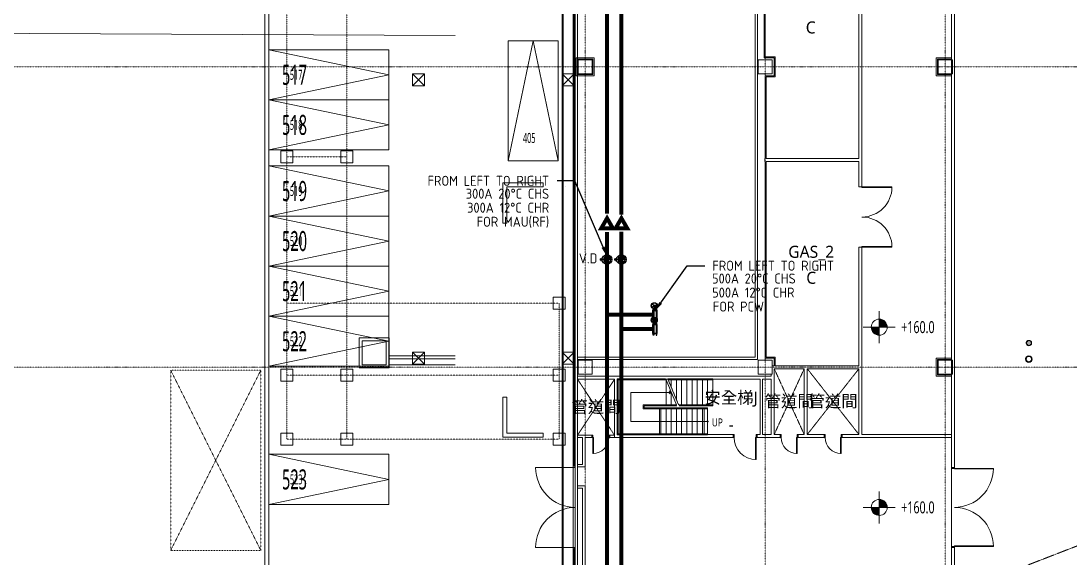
# Model space of a CAD drawing. Extents: x -212173 to 328152, y -560063 to 252500.
# Drawn here: x -31207 to 21206, y 20968 to 47782 of the extents above; entities that cross this region are included whole.
import ezdxf
from ezdxf.enums import TextEntityAlignment as Align

# ---------------------------------------------------------------- set-up
doc = ezdxf.new("R2010")
doc.units = 0
doc.header["$LTSCALE"] = 15
for name, pattern in [('H12PL1$0$DOTK2', [0.0166, 0.0083, -0.0083]), ('H12PL1$0$HIDDEN', [0.4, 0.3, -0.1]), ('H12PL1$0$JJP_三點線', [0.9, 0.3, -0.15, 0, -0.15, 0, -0.15, 0, -0.15]), ('H12PL1$0$JJP_虛線(退縮線、投影線、地下室範圍、非屬本工程、圖面分區)', [0.45, 0.3, -0.15]), ('H12PL1$0$STYLE_22', [0.018779, 0.006944, -0.011834]), ('H12PL1$0$虛線', [0.846667, 0.423333, -0.423333]), ('XFM2P25-200K$0$CENTER', [2, 1.25, -0.25, 0.25, -0.25]), ('XFM2P25-200K$0$CENTER2', [1.125, 0.75, -0.125, 0.125, -0.125]), ('XFM2P25-200K$0$DGN Style 5', [1955.408, 838.032, -1117.376])]:
    doc.linetypes.add(name, pattern=pattern)
for name, color, linetype in [('H12PL1$0$A-LABEL-HIGH.200K', 252, 'Continuous'), ('H12PL1$0$A-OBJE-2D', 252, 'Continuous'), ('H12PL1$0$A-STRS', 252, 'Continuous'), ('H12PL1$0$A-TEXT', 252, 'Continuous'), ('H12PL1$0$A-WALL-EX', 252, 'Continuous'), ('H12PL1$0$A-WALL-IN', 252, 'Continuous'), ('H12PL1$0$A-ZONE', 252, 'Continuous'), ('H12PL1$0$Door', 252, 'Continuous'), ('H12PL1$0$Hattch', 252, 'Continuous'), ('H12PL1$0$L10_14_Defpoints', 252, 'Continuous'), ('H12PL1$0$L10_14_PKG', 252, 'Continuous'), ('H12PL1$0$L10_14_PKG-NN', 252, 'Continuous'), ('H12PL1$0$L10_14_SIAGE1', 252, 'Continuous'), ('H12PL1$0$L10_14_SIAGE2', 252, 'Continuous'), ('H12PL1$0$L10_14_STANTION新設', 252, 'Continuous'), ('H12PL1$0$L10_14_SUGATA3', 252, 'Continuous'), ('H12PL1$0$L10_14_SUGATA4', 252, 'Continuous'), ('H12PL1$0$L10_14_TATEGU1', 252, 'Continuous'), ('H12PL1$0$L10_14_TATEGU3', 252, 'Continuous'), ('H12PL1$0$S-COL', 252, 'Continuous'), ('H12PL1$0$S-FNDN', 252, 'Continuous'), ('H12PL1$0$S-GRID', 252, 'Continuous'), ('H12PL1$0$全區配置圖_26_PKG', 252, 'Continuous'), ('H12PL1$0$全區配置圖_26_PKG-NN', 252, 'Continuous'), ('H12PL1$0$全區配置圖_26_SUGATA3', 252, 'Continuous'), ('H12PL1$0$全區配置圖_26_SUGATAD', 252, 'Continuous'), ('H12PL1$0$全區配置圖_26_TATEYA', 252, 'Continuous'), ('H12PL1$0$全區配置圖_26_地籍圖底圖', 252, 'Continuous'), ('H12PL1$0$全區配置圖_26_陰井', 252, 'Continuous'), ('XFM2P25-200K$0$$0$M-PIPE-TEXT', 3, 'Continuous'), ('XFM2P25-200K$0$$0$M-PIPE-TEXT-ARROR', 91, 'Continuous'), ('XFM2P25-200K$0$M-CWTR-CENT', 1, 'XFM2P25-200K$0$CENTER'), ('XFM2P25-200K$0$M-CWTR-PIPE', 4, 'Continuous'), ('XFM2P25-200K$0$M-PIPE-CHWR13', 94, 'Continuous'), ('XFM2P25-200K$0$M-PIPE-CHWS12', 130, 'Continuous'), ('XFM2P25-200K$0$U-PCW-V', 2, 'Continuous')]:
    doc.layers.add(name, color=color, linetype=linetype)
for name, color, linetype, lineweight in [('XFM2P25-200K$0$中心線', 9, 'XFM2P25-200K$0$CENTER2', 0), ('XFM2P25-200K$0$冷水', 4, 'Continuous', 13), ('XFM2P25-200K$0$隠線', 9, 'XFM2P25-200K$0$DGN Style 5', 0)]:
    doc.layers.add(name, color=color, linetype=linetype, lineweight=lineweight)
doc.styles.add('H12PL1$0$Standard', font='', dxfattribs={"width": 0.8})
doc.styles.add('XFM2P25-200K$0$$0$aa-txt', font='isocp.shx', dxfattribs={"bigfont": 'chineset.shx'})
doc.styles.get('H12PL1$0$Standard').set_extended_font_data('Microsoft JhengHei')
doc.dimstyles.new('XFM2P25-200K$0$$0$adim-200', dxfattribs={"dimscale": 200, "dimtxt": 0.3, "dimasz": 2.5, "dimexe": 0.1, "dimexo": 0.5, "dimgap": 0.15, "dimtad": 0, "dimdec": 4, "dimzin": 3, "dimdsep": 46, "dimtxsty": 'XFM2P25-200K$0$$0$aa-txt', "dimcen": 2.5, "dimclrd": 256, "dimclre": 256, "dimclrt": 256, "dimadec": 0, "dimazin": 0, "dimtfac": 1, "dimtdec": 4, "dimtmove": 0, "dimatfit": 3, "dimfxl": 1, "dimtolj": 1, "dimtzin": 0, "dimarcsym": 0})

# ---------------------------------------------------------------- blocks, each defined once
blk = doc.blocks.new('XFM2P25-200K$0$A$C8ab4c955')
at = {"layer": 'XFM2P25-200K$0$中心線', "color": 252}
blk.add_point((-7250, 31702.17), dxfattribs=at)
at = {"layer": 'XFM2P25-200K$0$冷水', "color": 252}
for centre, radius in [((-7250, 31702.17), 133.7), ((-7250, 31702.17), 108.15), ((-7250, 30900), 165.29), ((-7250, 30900), 133.7)]:
    blk.add_circle(centre, radius, dxfattribs=at)
for points in [[(-7381.02, 31728.8), (-7382.79, 31720.2), (-7383.72, 31711.34), (-7383.73, 31702.32)], [(-7253.4, 31835.83), (-7254.5, 31835.8), (-7255.6, 31835.76), (-7256.7, 31835.7)], [(-7140.95, 31624.81), (-7131.63, 31637.93), (-7124.61, 31652.83), (-7120.5, 31668.94)]]:
    blk.add_open_spline(points, degree=3, dxfattribs=at)
for points, knots in [([(-7295.55, 31827.87), (-7295.85, 31827.77), (-7314.72, 31821.06), (-7331.59, 31809.96), (-7345.22, 31796.02)], [0, 0, 0, 0, 0.01543477, 1, 1, 1, 1]), ([(-7116.59, 31693.33), (-7116.17, 31699.31), (-7116.14, 31705.38), (-7116.62, 31711.4), (-7116.63, 31711.5)], [0, 0, 0, 0, 0.98407906, 1, 1, 1, 1])]:
    blk.add_open_spline(points, degree=3, knots=knots, dxfattribs=at)
at = {"layer": 'XFM2P25-200K$0$隠線', "color": 252}
for p, q in [((-7250, 31700), (-7250, 31701.48)), ((-7250, 31701.48), (-7250, 31700.16))]:
    blk.add_line(p, q, dxfattribs=at)
for points in [[(-7345.22, 31796.02), (-7363.03, 31777.81), (-7375.75, 31754.47), (-7381.02, 31728.8)], [(-7146.87, 31617.08), (-7144.81, 31619.58), (-7142.84, 31622.16), (-7140.95, 31624.81)], [(-7116.63, 31711.5), (-7117.1, 31717.39), (-7118.07, 31723.24), (-7119.04, 31729.08)], [(-7367.72, 31016.02), (-7389.74, 30993.51), (-7405.45, 30964.66), (-7411.97, 30932.93)]]:
    blk.add_open_spline(points, degree=3, dxfattribs=at)
for points, knots in [([(-7256.7, 31835.7), (-7256.72, 31835.7), (-7261.27, 31835.47), (-7270.33, 31834.55), (-7283.36, 31831.71), (-7291.63, 31829.25), (-7295.55, 31827.87)], [0, 0, 0, 0, 0.00179175, 0.33969841, 0.6800341, 1, 1, 1, 1]), ([(-7250, 31835.87), (-7251.13, 31835.86), (-7252.26, 31835.85), (-7253.4, 31835.83), (-7253.4, 31835.83)], [0, 0, 0, 0, 0.99543411, 1, 1, 1, 1]), ([(-7120.5, 31668.94), (-7119.97, 31671), (-7118.14, 31678.94), (-7117.03, 31687.19), (-7116.6, 31693.28), (-7116.59, 31693.33)], [0, 0, 0, 0, 0.26099238, 0.9941096, 1, 1, 1, 1])]:
    blk.add_open_spline(points, degree=3, knots=knots, dxfattribs=at)
blk = doc.blocks.new('XFM2P25-200K$0$BV-16-P')
at = {"layer": 'XFM2P25-200K$0$U-PCW-V'}
for p, q in [((-2.6, 54.1), (6.4, 45)), ((-1.9, 54.8), (7, 45.8)), ((-2.6, 35.3), (6.4, 44.3)), ((-1.9, 34.6), (7, 43.5)), ((3.8, 47.6), (3.8, 41.7)), ((4.8, 48), (17.7, 48)), ((4.8, 41.3), (17.7, 41.3)), ((16.6, 21.6), (6.4, 21.6)), ((21.7, 45.2), (9.1, 45.2)), ((21.7, 44.2), (9.1, 44.2)), ((10, 30.8), (10, 41.3)), ((10, 21.6), (10, 29.8)), ((12.9, 31.7), (12.9, 41.3)), ((12.9, 21.6), (12.9, 30.6)), ((17.7, 45.2), (17.7, 48)), ((17.7, 41.3), (17.7, 44.2)), ((16.6, -21.6), (6.4, -21.6)), ((10.1, -22.8), (10.1, -21.9)), ((12.4, -23.1), (10.5, -23.1)), ((10.8, -22.8), (10.8, -21.9)), ((12.1, -22.8), (12.1, -21.9)), ((12.8, -22.8), (12.8, -21.9))]:
    blk.add_line(p, q, dxfattribs=at)
for points in [[(2.7, -22.9), (0, -22.9), (0, 22.9), (2.7, 22.9)], [(6.4, -29.8), (2.7, -29.8), (2.7, 29.8), (6.4, 29.8), (6.4, -29.8)], [(16.6, -29.8), (20.2, -29.8), (20.2, 29.8), (16.6, 29.8), (16.6, -29.8)], [(20.2, -22.9), (22.9, -22.9), (22.9, 22.9), (20.2, 22.9)]]:
    blk.add_lwpolyline(points, dxfattribs=at)
for radius in [15, 14, 1.4, 0.849]:
    blk.add_circle((7.8, 44.7), radius, dxfattribs=at)
for centre, radius, start, end in [((9.8, -21.9), 0.342, 12.6804, 90), ((10.5, -21.9), 0.342, 12.6804, 167.3196), ((10.5, -22.7), 0.342, 192.6804, 347.3196), ((11.5, -22.6), 0.967, 46.3972, 133.6028), ((11.5, -22.1), 0.967, 226.3972, 313.6028), ((12.4, -21.9), 0.342, 12.6804, 167.3196), ((12.4, -22.7), 0.342, 192.6804, 347.3196), ((13.1, -21.9), 0.342, 90, 167.3196)]:
    blk.add_arc(centre, radius, start, end, dxfattribs=at)
blk = doc.blocks.new('*X42')
at = {"color": 0, "linetype": 'Continuous'}
for p, q in [((23878.1, 19730.6), (23880.1, 19732.5)), ((23878.2, 19729.4), (23881.3, 19732.5)), ((23878.6, 19728.6), (23882.3, 19732.3)), ((23879.2, 19728), (23883.1, 19731.9)), ((23880.1, 19727.6), (23883.8, 19731.3)), ((23881.2, 19727.5), (23884.4, 19730.7)), ((23882, 19727.1), (23884.9, 19730)), ((23882.6, 19726.4), (23885.3, 19729.1)), ((23881.3, 19722.6), (23881.5, 19722.8)), ((23882.8, 19724.1), (23885.5, 19726.8)), ((23883, 19725.5), (23885.5, 19728.1)), ((23883.4, 19723.5), (23884.7, 19724.7))]:
    blk.add_line(p, q, dxfattribs=at)
blk = doc.blocks.new('XFM2P25-200K$0$BVH-12-T')
at = {"layer": 'XFM2P25-200K$0$M-CWTR-CENT'}
for p, q in [((-22.7, 0), (22.7, 0)), ((0, -22.7), (0, 22.7))]:
    blk.add_line(p, q, dxfattribs=at)
at = {"layer": 'XFM2P25-200K$0$M-CWTR-PIPE'}
blk.add_circle((0, 0), 16.2, dxfattribs=at)
for centre, start, end in [((0.2, 8.1), 91.0793, 268.9207), ((-0.2, -8.1), 271.0793, 88.9207)]:
    blk.add_arc(centre, 8.1, start, end, dxfattribs=at)
at = {"layer": 'XFM2P25-200K$0$U-PCW-V'}
for p, q in [((-5, 31.2), (-5, 29.5)), ((5, 31.2), (-5, 31.2)), ((-5, 29.5), (5, 29.5)), ((-4.5, 31.7), (-4.5, 31.3)), ((-4.5, 28.9), (-4.5, 29.4)), ((-3.5, 31.8), (-4.4, 31.8)), ((-3.5, 28.8), (-4.4, 28.8)), ((-4.2, 31.7), (-4.2, 31.3)), ((-4.2, 28.9), (-4.2, 29.4)), ((-4.1, 24.9), (-4.1, 23.8)), ((-3.7, 31.7), (-3.7, 31.3)), ((-3.7, 28.9), (-3.7, 29.4)), ((-3.4, 31.7), (-3.4, 31.3)), ((-3.4, 28.9), (-3.4, 29.4)), ((-3.1, 25.9), (-2.5, 25.9)), ((-2.9, 33.5), (-2.9, 33)), ((-2.4, 33.5), (-2.9, 33.5)), ((-2.4, 33), (-2.9, 33)), ((-2.4, 31.8), (-2.4, 34.7)), ((2.4, 34.7), (-2.4, 34.7)), ((2.4, 31.8), (-2.4, 31.8)), ((-2.1, 26), (-2.1, 29.4)), ((-1.5, 24.1), (-1.5, 28.5)), ((-1.1, 31.2), (-1.1, 31.8)), ((1.1, 31.2), (1.1, 31.8)), ((1.5, 24.1), (1.5, 28.5)), ((2.1, 26), (2.1, 29.4)), ((2.4, 31.8), (2.4, 34.7)), ((2.4, 33.5), (2.9, 33.5)), ((2.4, 33), (2.9, 33)), ((3.1, 25.9), (2.5, 25.9)), ((2.9, 33.5), (2.9, 33)), ((3.4, 31.7), (3.4, 31.3)), ((3.4, 28.9), (3.4, 29.4)), ((3.5, 31.8), (4.4, 31.8)), ((3.5, 28.8), (4.4, 28.8)), ((3.7, 31.7), (3.7, 31.3)), ((3.7, 28.9), (3.7, 29.4)), ((4.1, 24.9), (4.1, 23.8)), ((4.2, 31.7), (4.2, 31.3)), ((4.2, 28.9), (4.2, 29.4)), ((4.5, 31.7), (4.5, 31.3)), ((4.5, 28.9), (4.5, 29.4)), ((5, 31.2), (5, 29.5))]:
    blk.add_line(p, q, dxfattribs=at)
blk.add_circle((0, 0), 24.1, dxfattribs=at)
for centre, radius, start, end in [((-4.7, 31.3), 0.143, 270, 347.3196), ((-4.7, 29.3), 0.143, 12.6804, 90), ((-4.4, 31.7), 0.143, 12.6804, 167.3196), ((-4.4, 31.3), 0.143, 192.6804, 347.3196), ((-4.4, 29.3), 0.143, 12.6804, 167.3196), ((-4.4, 29), 0.143, 192.6804, 347.3196), ((-4, 31.4), 0.406, 46.3972, 133.6028), ((-4, 31.6), 0.406, 226.3972, 313.6028), ((-4, 29.1), 0.406, 46.3972, 133.6028), ((-4, 29.2), 0.406, 226.3972, 313.6028), ((-3.1, 24.9), 1, 90, 180), ((-3.5, 31.7), 0.143, 12.6804, 167.3196), ((-3.5, 31.3), 0.143, 192.6804, 347.3196), ((-3.5, 29.3), 0.143, 12.6804, 167.3196), ((-3.5, 29), 0.143, 192.6804, 347.3196), ((-3.3, 31.3), 0.143, 192.6804, 270), ((-3.3, 29.3), 0.143, 90, 167.3196), ((-2.5, 28.5), 1, 0, 90), ((-2.5, 26.9), 1, 270, 0), ((2.5, 28.5), 1, 90, 180), ((2.5, 26.9), 1, 180, 270), ((3.1, 24.9), 1, 0, 90), ((3.3, 31.3), 0.143, 270, 347.3196), ((3.3, 29.3), 0.143, 12.6804, 90), ((3.5, 31.7), 0.143, 12.6804, 167.3196), ((3.5, 31.3), 0.143, 192.6804, 347.3196), ((3.5, 29.3), 0.143, 12.6804, 167.3196), ((3.5, 29), 0.143, 192.6804, 347.3196), ((4, 31.4), 0.406, 46.3972, 133.6028), ((4, 31.6), 0.406, 226.3972, 313.6028), ((4, 29.1), 0.406, 46.3972, 133.6028), ((4, 29.2), 0.406, 226.3972, 313.6028), ((4.4, 31.7), 0.143, 12.6804, 167.3196), ((4.4, 31.3), 0.143, 192.6804, 347.3196), ((4.4, 29.3), 0.143, 12.6804, 167.3196), ((4.4, 29), 0.143, 192.6804, 347.3196), ((4.7, 31.3), 0.143, 192.6804, 270), ((4.7, 29.3), 0.143, 90, 167.3196)]:
    blk.add_arc(centre, radius, start, end, dxfattribs=at)
at = {"layer": 'XFM2P25-200K$0$M-CWTR-PIPE', "xscale": 3.2385, "yscale": 3.2385, "zscale": 3.2385}
blk.add_blockref('*X42', (-77337.1, -63887.7), dxfattribs=at)
blk = doc.blocks.new('H12PL1')
at = {"layer": 'H12PL1$0$Hattch', "linetype": 'Continuous', "lineweight": 0}
for points in [[(14700, 32000), (14300, 32000), (14330.45, 31846.93), (14417.16, 31717.16), (14546.93, 31630.45), (14700, 31600)], [(14700, 32000), (15100, 32000), (15069.55, 32153.07), (14982.84, 32282.84), (14853.07, 32369.55), (14700, 32400)], [(14700, 23000), (15100, 23000), (15069.55, 23153.07), (14982.84, 23282.84), (14853.07, 23369.55), (14700, 23400)], [(14700, 23000), (14300, 23000), (14330.45, 22846.93), (14417.16, 22717.16), (14546.93, 22630.45), (14700, 22600)]]:
    blk.add_hatch(color=256, dxfattribs=at).paths.add_polyline_path(points)
at = {"layer": 'H12PL1$0$A-LABEL-HIGH.200K', "lineweight": 0}
for p, q in [((14700, 31200), (14700, 32800)), ((13900, 32000), (15500, 32000)), ((14700, 22200), (14700, 23800)), ((13900, 23000), (15500, 23000))]:
    blk.add_line(p, q, dxfattribs=at)
for centre in [(14700, 32000), (14700, 23000)]:
    blk.add_circle(centre, 400, dxfattribs=at)
at = {"layer": 'H12PL1$0$A-OBJE-2D', "linetype": 'H12PL1$0$HIDDEN', "lineweight": 0}
for p, q in [((18450, 18700), (192000, 85950)), ((9450, 26640), (10950, 29925)), ((10950, 26640), (9450, 29925)), ((11100, 26640), (13685, 29925)), ((13685, 26640), (11100, 29925)), ((-380, 26602.5), (1475, 29400)), ((1475, 26602.5), (-380, 29400))]:
    blk.add_line(p, q, dxfattribs=at)
at = {"layer": 'H12PL1$0$A-STRS', "lineweight": 0}
for p, q in [((4024.2, 29420), (1605, 29420)), ((1605, 29420), (1605, 26620)), ((1655, 26670), (1655, 29370)), ((1655, 29370), (4045, 29370)), ((4045, 29370), (1655, 29370)), ((1655, 29370), (1655, 26670)), ((4045, 29370), (1655, 29370)), ((1655, 29370), (1655, 26670)), ((4045, 29370), (4045, 28120)), ((4045, 29370), (4045, 28120)), ((4045, 28120), (4045, 29370)), ((4045, 29370), (4045, 28120)), ((4045, 29370), (4565, 28120)), ((2280, 27295), (2280, 28745)), ((2280, 28745), (4045, 28745)), ((4045, 28745), (4305, 28745)), ((4305, 28745), (4205, 28820)), ((4205, 28670), (4305, 28745)), ((4305, 28745), (4305, 28120)), ((4305, 28120), (4305, 28745)), ((4305, 28745), (4305, 28120)), ((4045, 28120), (2905, 28120)), ((2905, 28120), (2905, 27920)), ((2905, 27920), (2905, 28120)), ((2905, 28120), (4045, 28120)), ((2905, 27920), (2905, 28120)), ((2905, 28120), (4045, 28120)), ((2905, 27920), (3785, 27920)), ((3715.58, 27920), (2905, 27920)), ((3785, 27920), (2905, 27920)), ((2955, 27970), (2955, 28070)), ((2955, 28070), (4045, 28070)), ((3785, 27970), (2955, 27970)), ((3785, 27920), (3715.58, 27920)), ((6125, 27970), (3785, 27970)), ((3785, 27970), (3785, 27920)), ((3785, 27920), (3785, 27970)), ((3785, 27920), (6125, 27920)), ((6125, 27920), (3785, 27920)), ((3785, 26670), (3785, 27920)), ((3785, 26670), (3785, 27920)), ((3785, 26670), (3785, 27920)), ((4045, 27920), (3785, 27920)), ((3785, 27920), (3785, 26670)), ((3785, 26670), (3785, 27920)), ((4045, 28070), (4045, 28120)), ((4565, 28120), (4045, 28120)), ((4045, 28120), (4045, 28070)), ((4045, 28120), (4565, 28120)), ((4045, 28120), (4305, 28120)), ((4045, 28070), (4585.8, 28070)), ((4045, 26670), (4045, 27920)), ((4305, 27920), (4045, 27920)), ((4045, 27920), (4045, 26670)), ((4045, 26670), (4045, 27920)), ((4305, 28120), (4565, 28120)), ((4305, 26670), (4305, 27920)), ((4565, 27920), (4305, 27920)), ((4305, 27920), (4305, 26670)), ((4305, 26670), (4305, 27920)), ((4565, 26670), (4565, 27920)), ((4825, 27920), (4565, 27920)), ((4565, 27920), (4565, 26670)), ((4565, 26670), (4565, 27920)), ((4825, 26670), (4825, 27920)), ((5085, 27920), (4825, 27920)), ((4825, 27920), (4825, 26670)), ((4825, 26670), (4825, 27920)), ((5085, 26670), (5085, 27920)), ((5345, 27920), (5085, 27920)), ((5085, 27920), (5085, 26670)), ((5085, 26670), (5085, 27920)), ((5345, 26670), (5345, 27920)), ((5605, 27920), (5345, 27920)), ((5345, 27920), (5345, 26670)), ((5345, 26670), (5345, 27920)), ((5605, 26670), (5605, 27920)), ((5865, 27920), (5605, 27920)), ((5605, 27920), (5605, 26670)), ((5605, 26670), (5605, 27920)), ((5865, 26670), (5865, 27920)), ((6125, 27920), (5865, 27920)), ((5865, 27920), (5865, 26670)), ((5865, 26670), (5865, 27920)), ((6125, 27920), (6125, 27970)), ((6125, 26670), (6125, 27920)), ((6125, 26670), (6125, 27920)), ((3785, 27295), (2280, 27295)), ((5865, 27295), (3785, 27295)), ((6125, 27295), (5865, 27295)), ((1605, 26620), (3785, 26620)), ((3785, 26670), (1655, 26670)), ((1655, 26670), (3715.58, 26670)), ((1655, 26670), (3785, 26670)), ((3715.58, 26670), (3785, 26670)), ((6125, 26670), (3785, 26670)), ((3785, 26670), (3785, 26620)), ((3785, 26620), (3785, 26670)), ((3785, 26670), (6125, 26670)), ((3785, 26670), (4045, 26670)), ((3785, 26620), (6125, 26620)), ((4045, 26670), (4305, 26670)), ((4305, 26670), (4565, 26670)), ((4565, 26670), (4825, 26670)), ((4825, 26670), (5085, 26670)), ((5085, 26670), (5345, 26670)), ((5345, 26670), (5605, 26670)), ((5605, 26670), (5865, 26670)), ((5865, 26670), (6125, 26670)), ((6125, 26620), (6125, 26670))]:
    blk.add_line(p, q, dxfattribs=at)
at = {"layer": 'H12PL1$0$A-STRS', "linetype": 'H12PL1$0$JJP_虛線(退縮線、投影線、地下室範圍、非屬本工程、圖面分區)', "lineweight": 0}
for p, q in [((4045, 29370), (4045, 28120)), ((6385, 29420), (4132.51, 29420)), ((4153.31, 29370), (6385, 29370)), ((4305, 29370), (4153.31, 29370)), ((4153.31, 29370), (4673.31, 28120)), ((4305, 29370), (4305, 29005.36)), ((4305, 29005.36), (4305, 29370)), ((4305, 29370), (4305, 29005.36)), ((4565, 29370), (4305, 29370)), ((4565, 29370), (4565, 28380.36)), ((4565, 28380.36), (4565, 29370)), ((4565, 29370), (4565, 28380.36)), ((4825, 29370), (4565, 29370)), ((4825, 29370), (4825, 28120)), ((4825, 28120), (4825, 29370)), ((4825, 29370), (4825, 28120)), ((5085, 29370), (4825, 29370)), ((5085, 29370), (5085, 28120)), ((5085, 28120), (5085, 29370)), ((5085, 29370), (5085, 28120)), ((5345, 29370), (5085, 29370)), ((5345, 29370), (5345, 28120)), ((5345, 28120), (5345, 29370)), ((5345, 29370), (5345, 28120)), ((5605, 29370), (5345, 29370)), ((5605, 29370), (5605, 28120)), ((5605, 28120), (5605, 29370)), ((5605, 29370), (5605, 28120)), ((5865, 29370), (5605, 29370)), ((5865, 29370), (5865, 28120)), ((5865, 28120), (5865, 29370)), ((5865, 29370), (5865, 28120)), ((6125, 29370), (5865, 29370)), ((6125, 29370), (6125, 28120)), ((6125, 28120), (6125, 29370)), ((6125, 29370), (6125, 28120)), ((6385, 29370), (6125, 29370)), ((6385, 29370), (6385, 29420)), ((6385, 28120), (6385, 29370)), ((3715.58, 27920), (3715.58, 26670)), ((6385, 28120), (4673.31, 28120)), ((4673.31, 28120), (4825, 28120)), ((4694.11, 28070), (6385, 28070)), ((4825, 28120), (5085, 28120)), ((5085, 28120), (5345, 28120)), ((5345, 28120), (5605, 28120)), ((5605, 28120), (5865, 28120)), ((5865, 28120), (6125, 28120)), ((5946.78, 27920), (5946.78, 26670)), ((6125, 28120), (6385, 28120)), ((6385, 28070), (6385, 28120))]:
    blk.add_line(p, q, dxfattribs=at)
at = {"layer": 'H12PL1$0$A-STRS', "linetype": 'H12PL1$0$虛線', "lineweight": 0}
for p, q in [((6385, 29370), (4153.31, 29370)), ((6385, 28120), (6385, 29370)), ((4673.31, 28120), (6385, 28120))]:
    blk.add_line(p, q, dxfattribs=at)
at = {"layer": 'H12PL1$0$A-STRS', "lineweight": 0, "flags": 128}
blk.add_lwpolyline([(6125, 27320, 1), (6125, 27270, 1)], format="xyb", close=True, dxfattribs=at)
at = {"layer": 'H12PL1$0$A-WALL-EX', "linetype": 'H12PL1$0$JJP_虛線(退縮線、投影線、地下室範圍、非屬本工程、圖面分區)', "lineweight": 0}
blk.add_line((-500, 82879.97), (-500, -2529.97), dxfattribs=at)
at = {"layer": 'H12PL1$0$A-WALL-EX', "linetype": 'H12PL1$0$JJP_虛線(退縮線、投影線、地下室範圍、非屬本工程、圖面分區)', "lineweight": 0, "flags": 128}
for points in [[(-500.03, 83000), (-500.03, -2650)], [(-380, -2529.97), (-380, 82879.97)], [(-500, 53800), (-500, 30550)], [(-380, 30550), (-380, 53800)]]:
    blk.add_lwpolyline(points, dxfattribs=at)
at = {"layer": 'H12PL1$0$A-WALL-EX', "lineweight": 0, "flags": 128}
for points in [[(8499.5, 59499.5), (8499.5, 30500.5)], [(8619.5, 30500.5), (8619.5, 59619.5)], [(-450, 45450), (-450, 45385)], [(450, 45450), (-450, 45450)], [(-450, 45385), (-450, 44615)], [(-385, 44615), (-385, 45385)], [(-385, 45385), (385, 45385)], [(385, 45385), (385, 44615)], [(450, 45450), (450, 45385)], [(450, 44550), (450, 45385)], [(-450, 44550), (-450, 44615)], [(385, 44615), (-385, 44615)], [(-450, 44550), (385, 44550)], [(450, 44550), (385, 44550)], [(-500, 30550), (-500, 16610)], [(8499.5, 30500.5), (-380.5, 30500.5)], [(-380.5, 30500.5), (-380.5, 30380.5)], [(-380, 16610), (-380, 30550)], [(8619.5, 30380.5), (8619.5, 30500.5)], [(-380.5, 30380.5), (8619.5, 30380.5)]]:
    blk.add_lwpolyline(points, dxfattribs=at)
at = {"layer": 'H12PL1$0$A-WALL-IN', "lineweight": 0}
for p, q in [((13835, 39000), (13685, 39000)), ((13835, 36000), (13685, 36000)), ((337.5, 26489.5), (337.5, 26602.5)), ((1237.5, 26489.5), (1237.5, 26602.5)), ((7400, 26490), (7400, 26640)), ((8600, 26490), (8600, 26640)), ((9750, 26490), (9750, 26640)), ((10650, 26490), (10650, 26640)), ((11942.5, 26490), (11942.5, 26640)), ((12842.5, 26490), (12842.5, 26640)), ((-380, 25137.5), (-380, 25024.5)), ((18450, 25000), (18300, 25000)), ((-380, 24074.5), (-380, 23961.5)), ((18450, 21000), (18300, 21000))]:
    blk.add_line(p, q, dxfattribs=at)
at = {"layer": 'H12PL1$0$A-WALL-IN', "lineweight": 0, "flags": 128}
for points in [[(18450, 25000), (18450, 67500)], [(8950, 59550), (8950, 45450)], [(18300, 59550), (18300, 45450)], [(9000, 45500), (9000, 54925)], [(13685, 51000), (13685, 40425)], [(13835, 39000), (13835, 51000)], [(8950, 45450), (9000, 45450)], [(9450, 45500), (9000, 45500)], [(9000, 45450), (9450, 45450)], [(9500, 45500), (9450, 45500)], [(9450, 45450), (9450, 44550)], [(9500, 44500), (9500, 45500)], [(17550, 45450), (17615, 45450)], [(17550, 45450), (17550, 44615)], [(18300, 45450), (17615, 45450)], [(17615, 45385), (18300, 45385)], [(17615, 44615), (17615, 45385)], [(18300, 45385), (18300, 45350)], [(17550, 44615), (17550, 44550)], [(18300, 44615), (17615, 44615)], [(18300, 44650), (18300, 44615)], [(9000, 44550), (9000, 44500)], [(9450, 44550), (9000, 44550)], [(9000, 44500), (9000, 40425)], [(9050, 40425), (9050, 44500)], [(9050, 44500), (9450, 44500)], [(9500, 44500), (9450, 44500)], [(17550, 44550), (18300, 44550)], [(18300, 44550), (18300, 30450)], [(9000, 40425), (8975, 40425)], [(8975, 40425), (8975, 40275)], [(13685, 40425), (9050, 40425)], [(8975, 40275), (9000, 40275)], [(9000, 40275), (9000, 30450)], [(9050, 40275), (13685, 40275)], [(9050, 30500), (9050, 40275)], [(13685, 40275), (13685, 39000)], [(13685, 36000), (13685, 30075)], [(13835, 26640), (13835, 36000)], [(9050, 30450), (9000, 30450)], [(9500, 30500), (9050, 30500)], [(9050, 30450), (9450, 30450)], [(9450, 30450), (9450, 30075)], [(9500, 30500), (9500, 30450)], [(9500, 30075), (9500, 30450)], [(17550, 30450), (17615, 30450)], [(17550, 30450), (17550, 29615)], [(18300, 30450), (17615, 30450)], [(9450, 30075), (9350, 30075)], [(9450, 26640), (9450, 29925)], [(9450, 29925), (10950, 29925)], [(13685, 30075), (9500, 30075)], [(10950, 29925), (10950, 26640)], [(11100, 26640), (11100, 29925)], [(11100, 29925), (13685, 29925)], [(13685, 29925), (13685, 26640)], [(17615, 30385), (18300, 30385)], [(17615, 29615), (17615, 30385)], [(18300, 30385), (18300, 30350)], [(9300, 29550), (-380, 29550)], [(-380, 29550), (-380, 29400)], [(-380, 29400), (1475, 29400)], [(1475, 29400), (1475, 26640)], [(1625, 26640), (1625, 29400)], [(1625, 29400), (8750, 29400)], [(8750, 29400), (8750, 26640)], [(8862.5, 26640), (8862.5, 29400)], [(8862.5, 29400), (9300, 29400)], [(9300, 29650), (9300, 29550)], [(9300, 29400), (9300, 26640)], [(17550, 29615), (17550, 29550)], [(17550, 29550), (18300, 29550)], [(18300, 29615), (17615, 29615)], [(18300, 29650), (18300, 29615)], [(18300, 29550), (18300, 26640)], [(337.5, 26602.5), (-380, 26602.5)], [(-380, 26602.5), (-380, 26489.5)], [(-380, 26489.5), (-125, 26489.5)], [(-125, 26489.5), (-125, 25137.5)], [(0, 26489.5), (337.5, 26489.5)], [(0, 25024.5), (0, 26489.5)], [(1475, 26602.5), (1237.5, 26602.5)], [(1237.5, 26489.5), (1475, 26489.5)], [(1475, 26490), (1475, 26640)], [(1475, 26489.5), (1475, 26602.5)], [(1475, 26490), (7400, 26490)], [(7400, 26640), (1625, 26640)], [(8750, 26640), (8600, 26640)], [(8600, 26490), (9750, 26490)], [(9300, 26640), (8862.5, 26640)], [(9750, 26640), (9450, 26640)], [(10950, 26640), (10650, 26640)], [(10650, 26490), (11942.5, 26490)], [(11942.5, 26640), (11100, 26640)], [(13685, 26640), (12842.5, 26640)], [(12842.5, 26490), (13835, 26490)], [(18300, 26640), (13835, 26640)], [(13835, 26490), (18300, 26490)], [(18300, 26490), (18300, 25000)], [(-125, 25137.5), (-380, 25137.5)], [(-380, 25024.5), (-125, 25024.5)], [(0, 25024.5), (-125, 25024.5)], [(-125, 24074.5), (-380, 24074.5)], [(-380, 23961.5), (-125, 23961.5)], [(0, 24074.5), (-125, 24074.5)], [(-125, 23961.5), (-125, 16737.5)], [(0, 16624.5), (0, 24074.5)], [(18300, 21000), (18300, 15350)], [(18450, -350), (18450, 21000)]]:
    blk.add_lwpolyline(points, dxfattribs=at)
at = {"layer": 'H12PL1$0$Door', "lineweight": 0}
for p, q in [((13835, 39000), (13685, 39000)), ((13835, 39000), (15335, 39000)), ((13835, 38970), (13835, 39000)), ((15335, 38970), (13835, 38970)), ((15335, 39000), (15335, 38970)), ((13835, 36000), (13685, 36000)), ((13835, 36030), (15335, 36030)), ((13835, 36000), (13835, 36030)), ((15335, 36000), (13835, 36000)), ((15335, 36030), (15335, 36000)), ((337.5, 26489.5), (337.5, 26602.5)), ((337.5, 26602.5), (387.5, 26602.5)), ((387.5, 26489.5), (337.5, 26489.5)), ((387.5, 26602.5), (387.5, 26489.5)), ((387.5, 26489.5), (387.5, 25689.5)), ((417.5, 26489.5), (387.5, 26489.5)), ((417.5, 25689.5), (417.5, 26489.5)), ((1187.5, 26489.5), (1187.5, 26602.5)), ((1187.5, 26602.5), (1237.5, 26602.5)), ((1237.5, 26489.5), (1187.5, 26489.5)), ((1237.5, 26602.5), (1237.5, 26489.5)), ((7450, 26640), (7400, 26640)), ((7400, 26640), (7400, 26490)), ((7400, 26490), (7450, 26490)), ((7450, 26490), (7450, 26640)), ((8520, 25390), (8520, 26490)), ((8520, 26490), (8550, 26490)), ((8600, 26640), (8550, 26640)), ((8550, 26640), (8550, 26490)), ((8550, 26490), (8550, 25390)), ((8550, 26490), (8600, 26490)), ((8600, 26490), (8600, 26640)), ((9800, 26640), (9750, 26640)), ((9750, 26640), (9750, 26490)), ((9750, 26490), (9800, 26490)), ((9800, 26490), (9800, 26640)), ((10570, 25690), (10570, 26490)), ((10570, 26490), (10600, 26490)), ((10650, 26640), (10600, 26640)), ((10600, 26640), (10600, 26490)), ((10600, 26490), (10600, 25690)), ((10600, 26490), (10650, 26490)), ((10650, 26490), (10650, 26640)), ((11992.5, 26640), (11942.5, 26640)), ((11942.5, 26640), (11942.5, 26490)), ((11942.5, 26490), (11992.5, 26490)), ((11992.5, 26490), (11992.5, 26640)), ((12762.5, 25690), (12762.5, 26490)), ((12762.5, 26490), (12792.5, 26490)), ((12842.5, 26640), (12792.5, 26640)), ((12792.5, 26640), (12792.5, 26490)), ((12792.5, 26490), (12792.5, 25690)), ((12792.5, 26490), (12842.5, 26490)), ((12842.5, 26490), (12842.5, 26640)), ((387.5, 25689.5), (417.5, 25689.5)), ((10600, 25690), (10570, 25690)), ((12792.5, 25690), (12762.5, 25690)), ((8550, 25390), (8520, 25390)), ((18450, 25000), (18300, 25000)), ((18300, 25000), (18300, 24950)), ((18300, 24950), (18450, 24950)), ((18450, 24950), (18450, 25000)), ((20400, 24950), (18450, 24950)), ((18450, 24950), (18450, 24920)), ((18450, 24920), (20400, 24920)), ((20400, 24920), (20400, 24950)), ((18450, 21050), (18300, 21050)), ((18300, 21050), (18300, 21000)), ((18300, 21000), (18450, 21000)), ((20400, 21080), (18450, 21080)), ((18450, 21080), (18450, 21050)), ((18450, 21050), (20400, 21050)), ((18450, 21000), (18450, 21050)), ((20400, 21050), (20400, 21080))]:
    blk.add_line(p, q, dxfattribs=at)
for centre, radius, start, end in [((13835, 39000), 1500, 270, 0), ((13835, 36000), 1500, 0, 90), ((387.5, 26489.5), 800, 270, 0), ((8550, 26490), 1100, 180, 270), ((10600, 26490), 800, 180, 270), ((12792.5, 26490), 800, 180, 270), ((18450, 24950), 1950, 270, 0), ((18450, 21050), 1950, 0, 90)]:
    blk.add_arc(centre, radius, start, end, dxfattribs=at)
at = {"layer": 'H12PL1$0$L10_14_Defpoints', "lineweight": 0}
for p, q in [((-2440.08, 39000), (-2440.03, 39000)), ((-953.59, 39000), (-953.54, 39000)), ((-953.59, 39000), (-953.54, 39000)), ((-2440.08, 30000), (-2440.03, 30000)), ((-953.59, 30000), (-953.54, 30000))]:
    blk.add_line(p, q, dxfattribs=at)
at = {"layer": 'H12PL1$0$L10_14_PKG', "lineweight": 0, "flags": 128}
for points in [[(-1350, 40300), (-2600, 46300), (-3850, 40300)], [(-15800, 45850), (-9800, 44600), (-15800, 43350)], [(-15800, 43350), (-9800, 42100), (-15800, 40850)], [(-15800, 37550), (-9800, 38800), (-15800, 40050)], [(-15800, 35050), (-9800, 36300), (-15800, 37550)], [(-15800, 32550), (-9800, 33800), (-15800, 35050)], [(-15800, 30050), (-9800, 31300), (-15800, 32550)], [(-15800, 23150), (-9800, 24400), (-15800, 25650)]]:
    blk.add_lwpolyline(points, dxfattribs=at)
for points in [[(-1350, 40300), (-1350, 46300), (-3850, 46300), (-3850, 40300)], [(-15800, 45850), (-9800, 45850), (-9800, 43350), (-15800, 43350)], [(-15800, 43350), (-9800, 43350), (-9800, 40850), (-15800, 40850)], [(-15800, 37550), (-9800, 37550), (-9800, 40050), (-15800, 40050)], [(-15800, 35050), (-9800, 35050), (-9800, 37550), (-15800, 37550)], [(-15800, 32550), (-9800, 32550), (-9800, 35050), (-15800, 35050)], [(-15800, 30050), (-9800, 30050), (-9800, 32550), (-15800, 32550)], [(-15800, 23150), (-9800, 23150), (-9800, 25650), (-15800, 25650)]]:
    blk.add_lwpolyline(points, close=True, dxfattribs=at)
at = {"layer": 'H12PL1$0$L10_14_SIAGE1', "lineweight": 0, "flags": 128}
blk.add_lwpolyline([(-500, 30501.2), (-501.2, 30501.2), (-501.2, 30450.4)], dxfattribs=at)
at = {"layer": 'H12PL1$0$L10_14_SIAGE2', "lineweight": 0, "flags": 128}
for points in [[(-500, 30450.4), (-500, 30475.2)], [(-500, 30400.8), (-500, 30425.6)], [(-500, 30351.2), (-500, 30376)], [(-500, 30301.6), (-500, 30326.4)], [(-500, 30252), (-500, 30276.8)], [(-500, 30202.4), (-500, 30227.2)], [(-500, 30152.8), (-500, 30177.6)], [(-500, 30103.2), (-500, 30128)], [(-500, 30053.6), (-500, 30078.4)], [(-500, 30004), (-500, 30028.8)], [(-500, 29954.4), (-500, 29979.2)], [(-500, 29904.8), (-500, 29929.6)], [(-500, 29855.2), (-500, 29880)], [(-500, 29805.6), (-500, 29830.4)], [(-500, 29756), (-500, 29780.8)], [(-500, 29706.4), (-500, 29731.2)], [(-500, 29656.8), (-500, 29681.6)], [(-500, 29607.2), (-500, 29632)], [(-500, 29557.6), (-500, 29582.4)], [(-500, 29508), (-500, 29532.8)], [(-500, 29458.4), (-500, 29483.2)], [(-500, 29408.8), (-500, 29433.6)], [(-500, 29359.2), (-500, 29384)], [(-500, 29309.6), (-500, 29334.4)], [(-500, 29260), (-500, 29284.8)], [(-500, 29210.4), (-500, 29235.2)], [(-500, 29160.8), (-500, 29185.6)], [(-500, 29111.2), (-500, 29136)], [(-500, 29061.6), (-500, 29086.4)], [(-500, 29012), (-500, 29036.8)], [(-500, 28962.4), (-500, 28987.2)], [(-500, 28912.8), (-500, 28937.6)], [(-500, 28863.2), (-500, 28888)], [(-500, 28813.6), (-500, 28838.4)], [(-500, 28764), (-500, 28788.8)], [(-500, 28714.4), (-500, 28739.2)], [(-500, 28664.8), (-500, 28689.6)], [(-500, 28615.2), (-500, 28640)], [(-500, 28565.6), (-500, 28590.4)], [(-500, 28516), (-500, 28540.8)], [(-500, 28466.4), (-500, 28491.2)], [(-500, 28416.8), (-500, 28441.6)], [(-500, 28367.2), (-500, 28392)], [(-500, 28317.6), (-500, 28342.4)], [(-500, 28268), (-500, 28292.8)], [(-500, 28218.4), (-500, 28243.2)], [(-500, 28168.8), (-500, 28193.6)], [(-500, 28119.2), (-500, 28144)], [(-500, 28069.6), (-500, 28094.4)], [(-500, 28020), (-500, 28044.8)], [(-500, 27970.4), (-500, 27995.2)], [(-500, 27920.8), (-500, 27945.6)], [(-500, 27871.2), (-500, 27896)], [(-500, 27821.6), (-500, 27846.4)], [(-500, 27772), (-500, 27796.8)], [(-500, 27722.4), (-500, 27747.2)], [(-500, 27672.8), (-500, 27697.6)], [(-500, 27623.2), (-500, 27648)], [(-500, 27573.6), (-500, 27598.4)], [(-500, 27524), (-500, 27548.8)], [(-500, 27474.4), (-500, 27499.2)], [(-500, 27424.8), (-500, 27449.6)], [(-500, 27375.2), (-500, 27400)], [(-500, 27325.6), (-500, 27350.4)], [(-500, 27276), (-500, 27300.8)], [(-500, 27226.4), (-500, 27251.2)], [(-500, 27176.8), (-500, 27201.6)], [(-500, 27127.2), (-500, 27152)], [(-500, 27077.6), (-500, 27102.4)], [(-500, 27028), (-500, 27052.8)], [(-500, 26978.4), (-500, 27003.2)], [(-500, 26928.8), (-500, 26953.6)], [(-500, 26879.2), (-500, 26904)], [(-500, 26829.6), (-500, 26854.4)], [(-500, 26780), (-500, 26804.8)], [(-500, 26730.4), (-500, 26755.2)], [(-500, 26680.8), (-500, 26705.6)], [(-500, 26631.2), (-500, 26656)], [(-500, 26581.6), (-500, 26606.4)], [(-500, 26532), (-500, 26556.8)], [(-500, 26482.4), (-500, 26507.2)], [(-500, 26432.8), (-500, 26457.6)], [(-500, 26383.2), (-500, 26408)], [(-500, 26333.6), (-500, 26358.4)], [(-500, 26284), (-500, 26308.8)], [(-500, 26234.4), (-500, 26259.2)], [(-500, 26184.8), (-500, 26209.6)], [(-500, 26135.2), (-500, 26160)], [(-500, 26085.6), (-500, 26110.4)], [(-500, 26036), (-500, 26060.8)], [(-500, 25986.4), (-500, 26011.2)], [(-500, 25936.8), (-500, 25961.6)], [(-500, 25887.2), (-500, 25912)], [(-500, 25837.6), (-500, 25862.4)], [(-500, 25788), (-500, 25812.8)], [(-500, 25738.4), (-500, 25763.2)], [(-500, 25688.8), (-500, 25713.6)], [(-500, 25639.2), (-500, 25664)], [(-500, 25589.6), (-500, 25614.4)], [(-500, 25540), (-500, 25564.8)], [(-500, 25490.4), (-500, 25515.2)], [(-500, 25440.8), (-500, 25465.6)], [(-500, 25391.2), (-500, 25416)], [(-500, 25341.6), (-500, 25366.4)], [(-500, 25292), (-500, 25316.8)], [(-500, 25242.4), (-500, 25267.2)], [(-500, 25192.8), (-500, 25217.6)], [(-500, 25143.2), (-500, 25168)], [(-500, 25093.6), (-500, 25118.4)], [(-500, 20882.4), (-500, 20907.2)], [(-500, 20832.8), (-500, 20857.6)], [(-500, 20783.2), (-500, 20808)], [(-500, 20733.6), (-500, 20758.4)], [(-500, 20684), (-500, 20708.8)], [(-500, 20634.4), (-500, 20659.2)], [(-500, 20584.8), (-500, 20609.6)], [(-500, 20535.2), (-500, 20560)], [(-500, 20485.6), (-500, 20510.4)]]:
    blk.add_lwpolyline(points, dxfattribs=at)
at = {"layer": 'H12PL1$0$L10_14_STANTION新設', "linetype": 'H12PL1$0$DOTK2', "lineweight": 0}
for p, q in [((-14900, 26400), (-14900, 93300)), ((-11900, 26400), (-11900, 93300)), ((-14900, 40500), (-11900, 40500)), ((-14900, 33200), (-1300, 33200)), ((-1300, 26400), (-1300, 33200)), ((-14900, 29600), (-1300, 29600)), ((-14900, 26400), (-1300, 26400))]:
    blk.add_line(p, q, dxfattribs=at)
at = {"layer": 'H12PL1$0$L10_14_STANTION新設', "lineweight": 0, "flags": 128}
for points in [[(-15200, 40800), (-14600, 40800), (-14600, 40200), (-15200, 40200)], [(-12200, 40800), (-11600, 40800), (-11600, 40200), (-12200, 40200)], [(-1600, 33500), (-1000, 33500), (-1000, 32900), (-1600, 32900)], [(-15200, 29900), (-14600, 29900), (-14600, 29300), (-15200, 29300)], [(-12200, 29900), (-11600, 29900), (-11600, 29300), (-12200, 29300)], [(-1600, 29900), (-1000, 29900), (-1000, 29300), (-1600, 29300)], [(-15200, 26700), (-14600, 26700), (-14600, 26100), (-15200, 26100)], [(-12200, 26700), (-11600, 26700), (-11600, 26100), (-12200, 26100)], [(-1600, 26700), (-1000, 26700), (-1000, 26100), (-1600, 26100)]]:
    blk.add_lwpolyline(points, close=True, dxfattribs=at)
at = {"layer": 'H12PL1$0$L10_14_SUGATA3', "lineweight": 0}
for p, q in [((-1150, 18785), (-1150, 53800)), ((-1100, 18785), (-1100, 53800)), ((-600, 18785), (-600, 53800)), ((-550, 30550), (-550, 53800)), ((-8625, 44650), (-8025, 44050)), ((-8625, 44050), (-8025, 44650)), ((-1150, 44050), (-550, 44650)), ((-1150, 44650), (-550, 44050)), ((-8625, 30750), (-8025, 30150)), ((-8625, 30150), (-8025, 30750)), ((-1150, 30150), (-550, 30750)), ((-1150, 30750), (-550, 30150))]:
    blk.add_line(p, q, dxfattribs=at)
at = {"layer": 'H12PL1$0$L10_14_SUGATA3', "lineweight": 0, "flags": 128}
for points in [[(-8625, 44050), (-8025, 44050), (-8025, 44650), (-8625, 44650)], [(-1150, 44050), (-550, 44050), (-550, 44650), (-1150, 44650)], [(-3900, 37200), (-4100, 37200), (-4100, 39200), (-2100, 39200), (-2100, 39000), (-3900, 39000)], [(-8625, 30150), (-8025, 30150), (-8025, 30750), (-8625, 30750)], [(-1150, 30150), (-550, 30150), (-550, 30750), (-1150, 30750)], [(-3900, 28500), (-4100, 28500), (-4100, 26500), (-2100, 26500), (-2100, 26700), (-3900, 26700)]]:
    blk.add_lwpolyline(points, close=True, dxfattribs=at)
at = {"layer": 'H12PL1$0$L10_14_SUGATA4', "lineweight": 0}
for p, q in [((-500, 30550), (-550, 30550)), ((-550, 30550), (-550, 25060)), ((-500, 25060), (-550, 25060)), ((-550, 20940), (-550, 16640)), ((-500, 20940), (-550, 20940))]:
    blk.add_line(p, q, dxfattribs=at)
at = {"layer": 'H12PL1$0$L10_14_SUGATA4', "lineweight": 0, "flags": 128}
blk.add_lwpolyline([(-500, 44450), (-550, 44450), (-550, 45550), (-500, 45550)], dxfattribs=at)
at = {"layer": 'H12PL1$0$L10_14_TATEGU1', "lineweight": 0, "flags": 128}
for points in [[(-500, 25035), (-510, 25035), (-510, 25060), (-500, 25060)], [(-500, 20965), (-510, 20965), (-510, 20940), (-500, 20940)]]:
    blk.add_lwpolyline(points, dxfattribs=at)
at = {"layer": 'H12PL1$0$L10_14_TATEGU3', "lineweight": 0}
for p, q in [((-2472, 25000), (-500, 25000)), ((-650, 23000), (-500, 23000)), ((-2472, 21000), (-500, 21000))]:
    blk.add_line(p, q, dxfattribs=at)
for centre, start, end in [((-472, 25000), 180, 269.197833), ((-472, 21000), 90.802167, 180)]:
    blk.add_arc(centre, 2000, start, end, dxfattribs=at)
at = {"layer": 'H12PL1$0$S-COL', "lineweight": 0, "flags": 128}
for points in [[(-350, 44650), (350, 44650), (350, 45350), (-350, 45350)], [(8650, 44650), (9350, 44650), (9350, 45350), (8650, 45350)], [(17650, 44650), (18350, 44650), (18350, 45350), (17650, 45350)], [(-350, 29650), (350, 29650), (350, 30350), (-350, 30350)], [(8650, 29650), (9350, 29650), (9350, 30350), (8650, 30350)], [(17650, 29650), (18350, 29650), (18350, 30350), (17650, 30350)]]:
    blk.add_lwpolyline(points, close=True, dxfattribs=at)
at = {"layer": 'H12PL1$0$S-FNDN', "lineweight": 0, "flags": 128}
blk.add_lwpolyline([(43500, 74700), (18300, 74700), (18300, 15000), (18125, 15000), (18125, -550), (93300, -550), (93300, 74700)], close=True, dxfattribs=at)
at = {"layer": 'H12PL1$0$S-GRID', "linetype": 'H12PL1$0$JJP_三點線', "lineweight": 0}
for p, q in [((0, 128250), (0, -28000)), ((9000, 128250), (9000, -28000)), ((18000, 128250), (18000, -28000)), ((-29000, 45000), (289600, 45000)), ((-29000, 30000), (289600, 30000))]:
    blk.add_line(p, q, dxfattribs=at)
at = {"layer": 'H12PL1$0$全區配置圖_26_PKG', "lineweight": 0, "flags": 128}
for points in [[(-15800, 45850), (-9800, 44600), (-15800, 43350)], [(-15800, 43350), (-9800, 42100), (-15800, 40850)], [(-15800, 37550), (-9800, 38800), (-15800, 40050)], [(-15800, 35050), (-9800, 36300), (-15800, 37550)], [(-15800, 32550), (-9800, 33800), (-15800, 35050)], [(-15800, 30050), (-9800, 31300), (-15800, 32550)], [(-15800, 23150), (-9800, 24400), (-15800, 25650)]]:
    blk.add_lwpolyline(points, dxfattribs=at)
for points in [[(-15800, 45850), (-9800, 45850), (-9800, 43350), (-15800, 43350)], [(-15800, 43350), (-9800, 43350), (-9800, 40850), (-15800, 40850)], [(-15800, 37550), (-9800, 37550), (-9800, 40050), (-15800, 40050)], [(-15800, 35050), (-9800, 35050), (-9800, 37550), (-15800, 37550)], [(-15800, 32550), (-9800, 32550), (-9800, 35050), (-15800, 35050)], [(-15800, 30050), (-9800, 30050), (-9800, 32550), (-15800, 32550)], [(-15800, 23150), (-9800, 23150), (-9800, 25650), (-15800, 25650)]]:
    blk.add_lwpolyline(points, close=True, dxfattribs=at)
at = {"layer": 'H12PL1$0$全區配置圖_26_SUGATA3', "lineweight": 0, "flags": 128}
blk.add_lwpolyline([(-28400, -6350), (-28400, 11650), (-51800, 11650), (-51800, 48050), (-16000, 48050), (-16000, -6350)], close=True, dxfattribs=at)
at = {"layer": 'H12PL1$0$全區配置圖_26_SUGATAD', "linetype": 'H12PL1$0$STYLE_22', "lineweight": 0}
for p, q in [((-20700, 29850), (-16200, 20850)), ((-20700, 20850), (-16200, 29850))]:
    blk.add_line(p, q, dxfattribs=at)
at = {"layer": 'H12PL1$0$全區配置圖_26_SUGATAD', "linetype": 'H12PL1$0$STYLE_22', "lineweight": 0, "flags": 128}
blk.add_lwpolyline([(-20700, 20850), (-20700, 29850), (-16200, 29850), (-16200, 20850)], close=True, dxfattribs=at)
at = {"layer": 'H12PL1$0$全區配置圖_26_TATEYA', "lineweight": 0, "flags": 128}
blk.add_lwpolyline([(-28600, -6550), (-28600, 11450), (-52000, 11450), (-52000, 48250), (-15800, 48250), (-15800, -6550)], close=True, dxfattribs=at)
at = {"layer": 'H12PL1$0$全區配置圖_26_地籍圖底圖', "lineweight": 0, "flags": 128}
blk.add_lwpolyline([(-6481.46, 109005.6), (-59353.78, 109253.98), (-59646.93, 46805.5), (-6481.46, 46556.22)], dxfattribs=at)
blk.add_lwpolyline([(-6481.46, 46556.22), (-59646.93, 46805.5), (-59812.05, 11777.85, 0.08910998), (-56281.91, -8421.48, 0.2369649), (-49746.79, -14568.81, 0.07252418), (-40035.16, -15985.2), (-6481.46, -15985.35)], format="xyb", dxfattribs=at)
at = {"layer": 'H12PL1$0$全區配置圖_26_陰井', "lineweight": 0}
for p, q in [((-9787.63, 30561), (-6481.46, 30561)), ((-9787.63, 30411), (-6481.46, 30411)), ((-9787.63, 30111), (-6481.46, 30111))]:
    blk.add_line(p, q, dxfattribs=at)
at = {"layer": 'H12PL1$0$全區配置圖_26_陰井', "lineweight": 0, "flags": 128}
for points in [[(-11287.63, 29961), (-9787.63, 29961), (-9787.63, 31461), (-11287.63, 31461)], [(-11137.63, 30111), (-9937.63, 30111), (-9937.63, 31311), (-11137.63, 31311)]]:
    blk.add_lwpolyline(points, close=True, dxfattribs=at)
at = {"layer": 'H12PL1$0$A-LABEL-HIGH.200K', "lineweight": 0, "char_height": 600, "attachment_point": 7, "style": 'H12PL1$0$Standard'}
for insert in [(15800, 31690.12), (15800, 22690.12)]:
    blk.add_mtext('\\A1;{\\W0.68;+160.0}', dxfattribs=dict(at, insert=insert))
at = {"layer": 'H12PL1$0$A-TEXT', "linetype": 'Continuous', "lineweight": 0, "insert": (6331.22, 27242.93), "char_height": 400, "attachment_point": 4, "style": 'H12PL1$0$Standard'}
blk.add_mtext('\\A1;UP', dxfattribs=at)
at = {"layer": 'H12PL1$0$A-ZONE', "style": 'H12PL1$0$Standard'}
for s, p in [('C', (11273.51, 47265.43)), ('GAS_2', (11298.51, 36062.73)), ('C', (11298.51, 34765.43)), ('安全梯J', (7297.91, 28785.24)), ('管道間', (547.5, 28323.8)), ('管道間', (10200, 28605.05)), ('管道間', (12392.5, 28605.05)), ('-', (7297.91, 27443.35))]:
    blk.add_text(s, height=600, dxfattribs=at).set_placement(p, align=Align.TOP_CENTER)
at = {"layer": 'H12PL1$0$L10_14_PKG-NN', "linetype": 'Continuous', "lineweight": 0, "char_height": 500, "attachment_point": 4, "style": 'H12PL1$0$Standard'}
for s, insert in [('\\A1;{\\W0.56;517}', (-14747.75, 44596.73)), ('\\A1;{\\W0.56;518}', (-14747.75, 42096.73)), ('\\A1;{\\W0.56;405}', (-3103.23, 41444.92)), ('\\A1;{\\W0.56;519}', (-14747.75, 38796.73)), ('\\A1;{\\W0.56;520}', (-14747.75, 36295.88)), ('\\A1;{\\W0.56;521}', (-14747.75, 33796.73)), ('\\A1;{\\W0.56;522}', (-14747.75, 31295.88)), ('\\A1;{\\W0.56;523}', (-14747.75, 24395.88))]:
    blk.add_mtext(s, dxfattribs=dict(at, insert=insert))
at = {"layer": 'H12PL1$0$全區配置圖_26_PKG-NN', "linetype": 'Continuous', "lineweight": 0, "char_height": 1000, "attachment_point": 4, "style": 'H12PL1$0$Standard'}
for s, insert in [('\\A1;{\\W0.56;517}', (-15142.78, 44593.45)), ('\\A1;{\\W0.56;518}', (-15142.78, 42093.45)), ('\\A1;{\\W0.56;519}', (-15142.78, 38793.45)), ('\\A1;{\\W0.56;520}', (-15142.78, 36291.77)), ('\\A1;{\\W0.56;521}', (-15142.78, 33793.45)), ('\\A1;{\\W0.56;522}', (-15142.78, 31291.77)), ('\\A1;{\\W0.56;523}', (-15142.78, 24391.77))]:
    blk.add_mtext(s, dxfattribs=dict(at, insert=insert))
blk = doc.blocks.new('XFM2P25-200K')
at = {"layer": 'XFM2P25-200K$0$M-PIPE-CHWR13', "const_width": 200}
for points in [[(-1925, 38156), (-1925, 84176), (20138, 84176)], [(-1925, -8050), (-1925, 37241)]]:
    blk.add_lwpolyline(points, dxfattribs=at)
blk.add_lwpolyline([(-1925, 37931), (-2213, 37432), (-1636, 37432)], close=True, dxfattribs=at)
at = {"layer": 'XFM2P25-200K$0$M-PIPE-CHWR13', "const_width": 200, "elevation": 0}
blk.add_lwpolyline([(356, 33119), (-1925, 33119)], dxfattribs=at)
at = {"layer": 'XFM2P25-200K$0$M-PIPE-CHWS12', "const_width": 200}
for points in [[(-1207, 38112), (-1207, 83458), (20083, 83458)], [(-1207, -7480), (-1207, 37263)]]:
    blk.add_lwpolyline(points, dxfattribs=at)
blk.add_lwpolyline([(-1207, 37931), (-1495, 37432), (-918, 37432)], close=True, dxfattribs=at)
at = {"layer": 'XFM2P25-200K$0$M-PIPE-CHWS12', "const_width": 200, "elevation": 0}
blk.add_lwpolyline([(356, 32400), (-1207, 32400)], dxfattribs=at)
at = {"layer": 'XFM2P25-200K$0$M-PIPE-CHWR13', "xscale": 10.00000000000001, "yscale": 10.00000000000001, "zscale": 10.00000000000001, "rotation": 90}
for p in [(-1925, 35872), (-1207, 35872)]:
    blk.add_blockref('XFM2P25-200K$0$BVH-12-T', p, dxfattribs=at)
at = {"layer": 'XFM2P25-200K$0$M-PIPE-CHWR13', "xscale": 10.00000000000006, "yscale": 10.00000000000006, "zscale": 10.00000000000006}
for p in [(356, 33119, 0), (356, 32400, 0)]:
    blk.add_blockref('XFM2P25-200K$0$BV-16-P', p, dxfattribs=at)
at = {"layer": 'XFM2P25-200K$0$M-PIPE-CHWR13'}
blk.add_blockref('XFM2P25-200K$0$A$C8ab4c955', (26400, 0), dxfattribs=at)
at = {"layer": 'XFM2P25-200K$0$$0$M-PIPE-TEXT', "style": 'XFM2P25-200K$0$$0$aa-txt'}
for s, p in [('FROM LEFT TO RIGHT', (-4817, 39801, 0)), ('300A 20%%DC CHS', (-4817, 39159, 0)), ('300A 12%%DC CHR', (-4817, 38459, 0)), ('FOR MAU(RF)', (-4817, 37759, 0)), ('V.D', (-2410, 35929)), ('FROM LEFT TO RIGHT', (9411, 35564, 0))]:
    blk.add_text(s, height=500, dxfattribs=at).set_placement(p, align=Align.MIDDLE_RIGHT)
for s, p in [('500A 20%%DC CHS', (3320, 34923, 0)), ('500A 12%%DC CHR', (3327, 34223, 0)), ('FOR PCW', (3359, 33523, 0))]:
    blk.add_text(s, height=500, dxfattribs=at).set_placement(p, align=Align.MIDDLE_LEFT)
at = {"layer": 'XFM2P25-200K$0$$0$M-PIPE-TEXT-ARROR'}
for points in [[(-1925, 36024, 0), (-3536, 39801, 0), (-4422, 39801, 0)], [(469, 33301, 0), (2080, 35564, 0), (2967, 35564, 0)]]:
    blk.add_leader(points, dimstyle='XFM2P25-200K$0$$0$adim-200', dxfattribs=at)

msp = doc.modelspace()

# ---------------------------------------------------------------- block references
msp.add_blockref('XFM2P25-200K', (0, 0))

# ---------------------------------------------------------------- next in the draw order: block references
msp.add_blockref('H12PL1', (-3024, 495))

doc.saveas('drawing.dxf')
